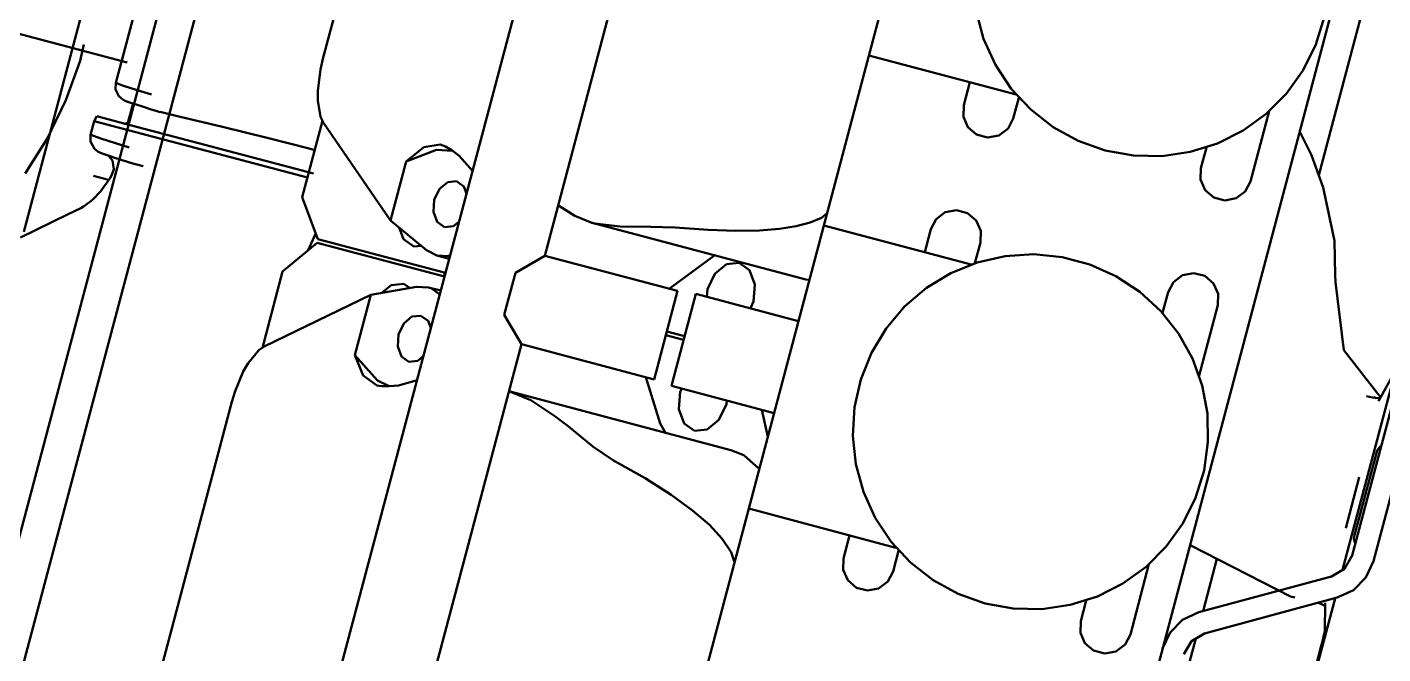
# Model space of a CAD drawing. Header units: centimetres. Extents: x 139057 to 200038, y 34824 to 80516.
# Drawn here: x 170240.78 to 170277.78, y 61381.28 to 61398.39 of the extents above; entities that cross this region are included whole.
import ezdxf

# ---------------------------------------------------------------- set-up
doc = ezdxf.new("R2010")
doc.units = ezdxf.units.CM
doc.header["$LTSCALE"] = 100
doc.layers.get('0').update_dxf_attribs({"lineweight": 0})
doc.layers.add('440_ALTRI_ELEMENTI_001-AM_0', color=31, linetype='Continuous', lineweight=50)

# ---------------------------------------------------------------- blocks, each defined once
blk = doc.blocks.new('A$C12667F03')
for p, q in [((-296.485, -861.39), (-409.265, -1286.691)), ((-341.081, -1033.465), (-383.69, -1194.146)), ((-340.035, -1062.291), (-348.442, -1093.995)), ((-330.04, -1062.251), (-339.96, -1099.658)), ((-318.23, -1064.142), (-328.457, -1102.709)), ((-345.633, -1064.94), (-347.558, -1072.197)), ((-353.061, -1066.875), (-355.727, -1076.928)), ((-338.86, -1067.62), (-341.501, -1077.576)), ((-352.305, -1069.434), (-353.213, -1072.857)), ((-318.747, -1069.228), (-320.377, -1075.378)), ((-329.728, -1070.899), (-329.524, -1071.653)), ((-320.456, -1071.812), (-320.226, -1071.066)), ((-315.795, -1071.345), (-319.723, -1086.155)), ((-356.333, -1071.387), (-352.902, -1072.297)), ((-329.524, -1071.653), (-329.202, -1072.363)), ((-354.188, -1072.252), (-354.083, -1071.806)), ((-332.655, -1072.11), (-328.636, -1073.176)), ((-320.803, -1072.511), (-320.456, -1071.812)), ((-315.764, -1071.811), (-319.464, -1085.766)), ((-315.184, -1071.965), (-318.884, -1085.92)), ((-354.572, -1073.332), (-354.188, -1072.252)), ((-347.626, -1072.492), (-347.558, -1072.197)), ((-329.202, -1072.363), (-328.77, -1073.014)), ((-347.698, -1073.069), (-347.626, -1072.492)), ((-329.9, -1072.841), (-330.066, -1073.469)), ((-321.258, -1073.145), (-320.803, -1072.511)), ((-353.213, -1072.857), (-353.219, -1073.034)), ((-353.219, -1073.034), (-353.131, -1073.22)), ((-353.211, -1072.859), (-353.213, -1072.857)), ((-353.025, -1072.93), (-353.211, -1072.859)), ((-353.131, -1073.22), (-353.018, -1073.313)), ((-352.66, -1073.046), (-353.025, -1072.93)), ((-352.241, -1073.175), (-352.66, -1073.046)), ((-347.699, -1073.337), (-347.698, -1073.069)), ((-328.77, -1073.014), (-328.239, -1073.586)), ((-321.808, -1073.699), (-321.258, -1073.145)), ((-354.964, -1074.138), (-354.572, -1073.332)), ((-353.018, -1073.313), (-352.952, -1073.345)), ((-352.952, -1073.345), (-352.89, -1073.369)), ((-352.89, -1073.369), (-352.873, -1073.375)), ((-352.873, -1073.375), (-352.813, -1073.397)), ((-352.742, -1073.421), (-352.871, -1073.909)), ((-352.813, -1073.397), (-352.714, -1073.431)), ((-352.714, -1073.431), (-352.433, -1073.522)), ((-352.433, -1073.522), (-352.246, -1073.579)), ((-352.246, -1073.579), (-352.081, -1073.631)), ((-347.622, -1073.784), (-347.699, -1073.337)), ((-330.066, -1073.469), (-330.077, -1073.78)), ((-328.563, -1073.26), (-328.713, -1073.828)), ((-328.239, -1073.586), (-327.624, -1074.066)), ((-353.8, -1073.9), (-353.899, -1074.273)), ((-353.733, -1073.763), (-353.8, -1073.9)), ((-353.8, -1073.9), (-347.98, -1075.444)), ((-353.733, -1073.763), (-353.09, -1073.934)), ((-353.09, -1073.934), (-347.817, -1075.332)), ((-352.927, -1073.966), (-352.892, -1073.945)), ((-352.892, -1073.945), (-352.871, -1073.909)), ((-352.081, -1073.631), (-352.038, -1073.643)), ((-352.038, -1073.643), (-352.035, -1073.644)), ((-352.001, -1073.652), (-352.035, -1073.644)), ((-352.005, -1073.651), (-351.492, -1073.77)), ((-351.492, -1073.77), (-350.301, -1074.053)), ((-347.568, -1073.892), (-348.121, -1075.975)), ((-347.543, -1073.943), (-347.622, -1073.784)), ((-347.543, -1073.943), (-345.714, -1076.612)), ((-330.077, -1073.78), (-329.952, -1074.066)), ((-328.858, -1074.104), (-328.713, -1073.828)), ((-322.44, -1074.157), (-321.808, -1073.699)), ((-321.729, -1073.63), (-322.237, -1075.545)), ((-355.073, -1074.363), (-354.964, -1074.138)), ((-353.899, -1074.273), (-353.904, -1074.457)), ((-353.892, -1074.279), (-353.899, -1074.273)), ((-353.621, -1074.377), (-353.892, -1074.279)), ((-352.969, -1073.966), (-352.927, -1073.966)), ((-350.301, -1074.053), (-349.046, -1074.363)), ((-329.952, -1074.066), (-329.716, -1074.268)), ((-329.716, -1074.268), (-329.414, -1074.348)), ((-329.414, -1074.348), (-329.108, -1074.29)), ((-329.108, -1074.29), (-328.858, -1074.104)), ((-327.624, -1074.066), (-326.939, -1074.44)), ((-323.138, -1074.507), (-322.44, -1074.157)), ((-320.896, -1074.194), (-320.574, -1074.834)), ((-355.684, -1075.332), (-355.073, -1074.363)), ((-353.904, -1074.457), (-353.798, -1074.656)), ((-353.798, -1074.656), (-353.689, -1074.737)), ((-352.843, -1074.619), (-353.621, -1074.377)), ((-349.046, -1074.363), (-347.933, -1074.648)), ((-347.933, -1074.648), (-347.78, -1074.689)), ((-345.288, -1075.004), (-344.805, -1074.61)), ((-345.288, -1075.004), (-344.462, -1074.687)), ((-344.805, -1074.61), (-344.357, -1074.542)), ((-344.462, -1074.687), (-344.022, -1074.71)), ((-344.354, -1074.543), (-344.357, -1074.542)), ((-344.354, -1074.543), (-344.214, -1074.597)), ((-344.214, -1074.597), (-344.04, -1074.697)), ((-344.04, -1074.697), (-343.836, -1074.846)), ((-326.939, -1074.44), (-326.203, -1074.701)), ((-326.203, -1074.701), (-325.435, -1074.839)), ((-323.882, -1074.741), (-323.138, -1074.507)), ((-323.44, -1074.618), (-323.59, -1075.187)), ((-353.689, -1074.737), (-353.626, -1074.766)), ((-353.626, -1074.766), (-353.561, -1074.792)), ((-353.561, -1074.792), (-353.499, -1074.813)), ((-353.499, -1074.813), (-353.37, -1074.857)), ((-353.422, -1074.84), (-353.414, -1074.845)), ((-353.414, -1074.845), (-353.302, -1074.98)), ((-353.37, -1074.857), (-353.235, -1074.902)), ((-353.302, -1074.98), (-353.263, -1075.212)), ((-353.235, -1074.902), (-353.066, -1074.956)), ((-353.066, -1074.956), (-352.862, -1075.019)), ((-352.862, -1075.019), (-352.683, -1075.074)), ((-352.683, -1075.074), (-352.64, -1075.087)), ((-345.288, -1075.004), (-345.714, -1076.612)), ((-343.836, -1074.846), (-343.472, -1075.254)), ((-325.435, -1074.839), (-324.654, -1074.853)), ((-324.654, -1074.853), (-323.882, -1074.741)), ((-320.576, -1074.83), (-320.574, -1074.834)), ((-320.255, -1075.715), (-320.576, -1074.83)), ((-353.82, -1075.395), (-353.407, -1075.505)), ((-353.317, -1075.366), (-353.379, -1075.466)), ((-353.263, -1075.212), (-353.317, -1075.366)), ((-352.64, -1075.087), (-352.466, -1075.133)), ((-323.59, -1075.187), (-323.601, -1075.498)), ((-353.379, -1075.466), (-353.63, -1075.818)), ((-344.52, -1076.051), (-344.377, -1075.753)), ((-344.377, -1075.753), (-344.153, -1075.566)), ((-344.153, -1075.566), (-343.909, -1075.54)), ((-343.909, -1075.54), (-343.709, -1075.683)), ((-343.709, -1075.683), (-343.637, -1075.876)), ((-323.601, -1075.498), (-323.476, -1075.783)), ((-323.476, -1075.783), (-323.239, -1075.986)), ((-322.382, -1075.821), (-322.237, -1075.545)), ((-319.947, -1077.17), (-320.255, -1075.715)), ((-353.893, -1076.084), (-354.094, -1076.23)), ((-353.808, -1076.009), (-353.893, -1076.084)), ((-353.664, -1075.86), (-353.808, -1076.009)), ((-353.63, -1075.819), (-353.664, -1075.86)), ((-348.121, -1075.975), (-347.694, -1077.123)), ((-344.543, -1076.381), (-344.52, -1076.051)), ((-323.239, -1075.986), (-322.938, -1076.066)), ((-322.938, -1076.066), (-322.632, -1076.007)), ((-322.632, -1076.007), (-322.382, -1075.821)), ((-354.514, -1076.445), (-355.816, -1077.082)), ((-354.166, -1076.274), (-354.514, -1076.445)), ((-354.165, -1076.274), (-354.166, -1076.274)), ((-354.094, -1076.23), (-354.165, -1076.274)), ((-344.442, -1076.654), (-344.543, -1076.381)), ((-341.136, -1076.202), (-341.102, -1076.225)), ((-341.102, -1076.225), (-340.686, -1076.485)), ((-340.686, -1076.485), (-340.214, -1076.675)), ((-333.951, -1076.537), (-334.257, -1076.672)), ((-333.797, -1076.417), (-333.951, -1076.537)), ((-330.569, -1076.391), (-330.819, -1076.577)), ((-330.263, -1076.332), (-330.569, -1076.391)), ((-329.961, -1076.412), (-330.263, -1076.332)), ((-329.725, -1076.614), (-329.961, -1076.412)), ((-345.714, -1076.612), (-344.735, -1077.42)), ((-345.362, -1077.122), (-345.479, -1076.807)), ((-344.242, -1076.797), (-344.442, -1076.654)), ((-343.998, -1076.772), (-344.242, -1076.797)), ((-343.84, -1076.64), (-343.998, -1076.772)), ((-340.147, -1076.692), (-340.214, -1076.675)), ((-340.211, -1076.676), (-334.378, -1078.223)), ((-339.441, -1076.782), (-340.147, -1076.692)), ((-338.611, -1076.784), (-339.441, -1076.782)), ((-337.942, -1076.801), (-338.611, -1076.784)), ((-337.046, -1076.87), (-337.942, -1076.801)), ((-336.286, -1076.895), (-337.046, -1076.87)), ((-335.642, -1076.885), (-336.286, -1076.895)), ((-335.097, -1076.843), (-335.642, -1076.885)), ((-334.638, -1076.772), (-335.097, -1076.843)), ((-334.257, -1076.672), (-334.638, -1076.772)), ((-333.885, -1076.75), (-329.866, -1077.816)), ((-330.964, -1076.852), (-331.13, -1077.481)), ((-330.819, -1076.577), (-330.964, -1076.852)), ((-329.6, -1076.9), (-329.725, -1076.614)), ((-329.61, -1077.211), (-329.6, -1076.9)), ((-347.72, -1077.22), (-348.659, -1078.005)), ((-347.755, -1076.959), (-347.96, -1077.421)), ((-347.772, -1076.999), (-347.736, -1077.008)), ((-347.72, -1077.22), (-344.238, -1078.143)), ((-347.694, -1077.123), (-344.213, -1078.046)), ((-345.077, -1077.326), (-345.362, -1077.122)), ((-329.61, -1077.211), (-329.761, -1077.78)), ((-319.924, -1078.103), (-319.947, -1077.17)), ((-344.875, -1077.305), (-345.077, -1077.326)), ((-344.735, -1077.42), (-344.447, -1077.57)), ((-344.13, -1077.584), (-344.447, -1077.57)), ((-344.447, -1077.57), (-344.11, -1077.66)), ((-344.085, -1077.564), (-344.13, -1077.584)), ((-341.501, -1077.576), (-342.304, -1078.042)), ((-341.501, -1077.576), (-337.876, -1078.537)), ((-336.864, -1077.564), (-338.104, -1078.476)), ((-328.935, -1077.585), (-329.696, -1077.759)), ((-328.155, -1077.536), (-328.935, -1077.585)), ((-327.379, -1077.612), (-328.155, -1077.536)), ((-326.624, -1077.812), (-327.379, -1077.612)), ((-348.659, -1078.005), (-349.212, -1080.089)), ((-336.862, -1078.069), (-336.544, -1077.803)), ((-336.544, -1077.803), (-336.196, -1077.767)), ((-336.196, -1077.767), (-335.912, -1077.97)), ((-335.912, -1077.97), (-335.767, -1078.359)), ((-329.696, -1077.759), (-330.419, -1078.052)), ((-325.912, -1078.131), (-326.624, -1077.812)), ((-345.952, -1078.592), (-345.694, -1078.377)), ((-345.694, -1078.377), (-345.347, -1078.34)), ((-345.347, -1078.34), (-345.181, -1078.459)), ((-344.227, -1078.043), (-344.252, -1078.139)), ((-342.304, -1078.042), (-342.608, -1079.189)), ((-337.065, -1078.493), (-336.862, -1078.069)), ((-335.767, -1078.359), (-335.801, -1078.828)), ((-334.279, -1078.237), (-334.379, -1078.223)), ((-330.419, -1078.052), (-331.086, -1078.457)), ((-325.26, -1078.559), (-325.912, -1078.131)), ((-324.342, -1078.294), (-324.487, -1078.57)), ((-324.092, -1078.108), (-324.342, -1078.294)), ((-323.787, -1078.049), (-324.092, -1078.108)), ((-323.485, -1078.129), (-323.787, -1078.049)), ((-323.249, -1078.332), (-323.485, -1078.129)), ((-323.124, -1078.617), (-323.249, -1078.332)), ((-319.924, -1078.103), (-319.92, -1078.299)), ((-319.919, -1078.297), (-319.92, -1078.299)), ((-319.694, -1080.157), (-319.919, -1078.297)), ((-346.253, -1078.644), (-349.164, -1080.057)), ((-346.253, -1078.644), (-346.691, -1080.295)), ((-345.002, -1078.428), (-346.253, -1078.644)), ((-344.678, -1078.44), (-345.002, -1078.428)), ((-344.678, -1078.44), (-344.341, -1078.53)), ((-344.678, -1078.44), (-344.606, -1078.463)), ((-344.606, -1078.463), (-344.369, -1078.636)), ((-337.876, -1078.537), (-338.517, -1080.953)), ((-337.38, -1078.617), (-338.047, -1081.13)), ((-337.38, -1078.617), (-334.577, -1079.36)), ((-337.08, -1078.696), (-337.065, -1078.493)), ((-331.086, -1078.457), (-331.679, -1078.965)), ((-324.685, -1079.087), (-325.26, -1078.559)), ((-324.487, -1078.57), (-324.638, -1079.138)), ((-323.134, -1078.929), (-323.124, -1078.617)), ((-335.801, -1078.828), (-335.889, -1079.012)), ((-331.679, -1078.965), (-332.183, -1079.56)), ((-324.202, -1079.7), (-324.685, -1079.087)), ((-323.134, -1078.929), (-323.642, -1080.844)), ((-345.494, -1079.724), (-345.351, -1079.426)), ((-345.351, -1079.426), (-345.127, -1079.239)), ((-345.127, -1079.239), (-344.883, -1079.213)), ((-344.883, -1079.213), (-344.683, -1079.356)), ((-344.683, -1079.356), (-344.611, -1079.549)), ((-342.608, -1079.189), (-342.142, -1079.992)), ((-345.517, -1080.054), (-345.494, -1079.724)), ((-338.197, -1079.745), (-337.713, -1079.873)), ((-338.171, -1079.648), (-337.688, -1079.777)), ((-332.183, -1079.56), (-332.585, -1080.229)), ((-323.823, -1080.383), (-324.202, -1079.7)), ((-349.6, -1080.506), (-349.311, -1080.156)), ((-349.311, -1080.156), (-349.164, -1080.057)), ((-345.416, -1080.327), (-345.517, -1080.054)), ((-342.141, -1079.992), (-344.781, -1089.948)), ((-342.142, -1079.992), (-338.517, -1080.953)), ((-332.585, -1080.229), (-332.875, -1080.954)), ((-318.851, -1081.232), (-319.694, -1080.157)), ((-349.732, -1080.739), (-349.6, -1080.506)), ((-346.069, -1080.987), (-346.691, -1080.295)), ((-346.456, -1080.847), (-346.691, -1080.295)), ((-345.216, -1080.47), (-345.416, -1080.327)), ((-344.972, -1080.445), (-345.216, -1080.47)), ((-344.814, -1080.313), (-344.972, -1080.445)), ((-323.56, -1081.118), (-323.823, -1080.383)), ((-349.955, -1081.276), (-349.732, -1080.739)), ((-346.1, -1081.115), (-346.456, -1080.847)), ((-345.748, -1081.141), (-346.069, -1080.987)), ((-344.989, -1080.974), (-345.499, -1081.118)), ((-338.742, -1080.894), (-338.355, -1082.159)), ((-332.875, -1080.954), (-333.044, -1081.716)), ((-318.362, -1080.854), (-318.697, -1081.463)), ((-350.042, -1081.566), (-349.955, -1081.276)), ((-346.1, -1081.115), (-346.097, -1081.116)), ((-345.949, -1081.139), (-346.097, -1081.116)), ((-345.75, -1081.141), (-345.949, -1081.139)), ((-345.499, -1081.118), (-345.75, -1081.141)), ((-342.444, -1081.288), (-342.483, -1081.281)), ((-342.444, -1081.288), (-336.427, -1082.884)), ((-342.441, -1081.289), (-341.883, -1081.522)), ((-338.047, -1081.13), (-335.243, -1081.873)), ((-337.843, -1081.766), (-337.809, -1081.296)), ((-337.809, -1081.296), (-337.765, -1081.204)), ((-323.416, -1081.885), (-323.56, -1081.118)), ((-318.851, -1081.232), (-318.76, -1081.348)), ((-318.76, -1081.348), (-318.707, -1081.415)), ((-350.042, -1081.566), (-351.966, -1088.823)), ((-341.883, -1081.522), (-341.224, -1081.954)), ((-336.545, -1081.632), (-336.748, -1082.056)), ((-336.537, -1081.53), (-336.545, -1081.632)), ((-333.044, -1081.716), (-333.09, -1082.495)), ((-319.076, -1081.407), (-319.075, -1081.407)), ((-318.91, -1081.451), (-319.075, -1081.407)), ((-318.772, -1081.466), (-318.91, -1081.451)), ((-318.807, -1081.462), (-318.872, -1081.436)), ((-318.697, -1081.463), (-318.773, -1081.466)), ((-318.772, -1081.466), (-318.773, -1081.466)), ((-318.742, -1081.545), (-318.743, -1081.548)), ((-318.697, -1081.463), (-318.742, -1081.545)), ((-341.224, -1081.954), (-340.868, -1082.231)), ((-337.698, -1082.154), (-337.843, -1081.766)), ((-336.748, -1082.056), (-337.066, -1082.322)), ((-335.577, -1081.785), (-335.416, -1082.522)), ((-323.399, -1082.666), (-323.416, -1081.885)), ((-340.868, -1082.231), (-340.188, -1082.784)), ((-338.355, -1082.159), (-338.204, -1082.412)), ((-337.414, -1082.358), (-337.698, -1082.154)), ((-337.066, -1082.322), (-337.414, -1082.358)), ((-340.188, -1082.784), (-339.63, -1083.164)), ((-333.09, -1082.495), (-333.009, -1083.272)), ((-323.507, -1083.438), (-323.399, -1082.666)), ((-318.701, -1082.79), (-318.773, -1082.875)), ((-318.67, -1082.773), (-318.701, -1082.79)), ((-339.63, -1083.164), (-338.761, -1083.654)), ((-336.427, -1082.884), (-336.07, -1083.024)), ((-336.07, -1083.024), (-335.647, -1083.396)), ((-318.793, -1082.927), (-319.408, -1085.243)), ((-318.773, -1082.875), (-318.793, -1082.927)), ((-333.009, -1083.272), (-332.805, -1084.025)), ((-323.737, -1084.184), (-323.507, -1083.438)), ((-338.761, -1083.654), (-338.049, -1084.106)), ((-319.27, -1083.624), (-319.638, -1085.012)), ((-338.049, -1084.106), (-337.47, -1084.529)), ((-332.805, -1084.025), (-332.483, -1084.736)), ((-324.084, -1084.884), (-323.737, -1084.184)), ((-337.47, -1084.529), (-337.009, -1084.926)), ((-335.936, -1084.483), (-331.917, -1085.549)), ((-337.009, -1084.926), (-336.659, -1085.305)), ((-332.483, -1084.736), (-332.051, -1085.386)), ((-324.539, -1085.518), (-324.084, -1084.884)), ((-336.659, -1085.305), (-336.417, -1085.672)), ((-333.181, -1085.213), (-333.347, -1085.842)), ((-332.051, -1085.386), (-331.52, -1085.958)), ((-319.416, -1085.298), (-319.408, -1085.243)), ((-319.395, -1085.407), (-319.416, -1085.298)), ((-319.377, -1085.438), (-319.395, -1085.407)), ((-336.417, -1085.672), (-336.324, -1085.947)), ((-331.843, -1085.632), (-331.994, -1086.201)), ((-325.089, -1086.071), (-324.539, -1085.518)), ((-323.888, -1085.477), (-321.149, -1086.882)), ((-319.67, -1086.125), (-319.464, -1085.766)), ((-333.347, -1085.842), (-333.358, -1086.153)), ((-333.358, -1086.153), (-333.233, -1086.438)), ((-331.52, -1085.958), (-330.905, -1086.438)), ((-325.721, -1086.529), (-325.089, -1086.071)), ((-325.01, -1086.003), (-325.518, -1087.918)), ((-323.155, -1085.853), (-323.534, -1087.282)), ((-320.028, -1086.333), (-319.67, -1086.125)), ((-319.089, -1086.361), (-318.884, -1085.92)), ((-333.233, -1086.438), (-332.996, -1086.641)), ((-332.389, -1086.662), (-332.139, -1086.476)), ((-332.139, -1086.476), (-331.994, -1086.201)), ((-330.905, -1086.438), (-330.22, -1086.813)), ((-326.418, -1086.88), (-325.721, -1086.529)), ((-320.028, -1086.333), (-323.651, -1087.314)), ((-319.431, -1086.705), (-319.089, -1086.361)), ((-332.996, -1086.641), (-332.695, -1086.721)), ((-332.695, -1086.721), (-332.389, -1086.662)), ((-330.22, -1086.813), (-329.484, -1087.073)), ((-319.92, -1086.9), (-329.524, -1123.118)), ((-327.163, -1087.114), (-326.418, -1086.88)), ((-319.872, -1086.913), (-323.494, -1087.893)), ((-321.03, -1086.908), (-321.149, -1086.882)), ((-319.872, -1086.913), (-319.431, -1086.705)), ((-329.484, -1087.073), (-328.716, -1087.212)), ((-328.716, -1087.212), (-327.935, -1087.226)), ((-327.935, -1087.226), (-327.163, -1087.114)), ((-326.72, -1086.991), (-326.871, -1087.559)), ((-320.4, -1087.047), (-320.263, -1087.108)), ((-320.264, -1087.108), (-320.263, -1087.108)), ((-320.264, -1087.108), (-320.203, -1087.146)), ((-320.201, -1087.054), (-320.214, -1087.837)), ((-320.201, -1087.053), (-320.201, -1087.054)), ((-326.871, -1087.559), (-326.882, -1087.87)), ((-324.091, -1087.52), (-324.434, -1087.865)), ((-323.651, -1087.314), (-324.091, -1087.52)), ((-326.882, -1087.87), (-326.757, -1088.156)), ((-325.663, -1088.193), (-325.518, -1087.918)), ((-324.434, -1087.865), (-324.638, -1088.306)), ((-323.494, -1087.893), (-323.852, -1088.101)), ((-320.234, -1087.937), (-320.267, -1088.073)), ((-320.214, -1087.837), (-320.234, -1087.937)), ((-320.213, -1087.833), (-320.214, -1087.837)), ((-326.757, -1088.156), (-326.52, -1088.358)), ((-326.52, -1088.358), (-326.219, -1088.438)), ((-326.219, -1088.438), (-325.913, -1088.38)), ((-325.913, -1088.38), (-325.663, -1088.193)), ((-323.733, -1088.032), (-324.786, -1092.003)), ((-323.852, -1088.101), (-324.058, -1088.46)), ((-320.318, -1088.27), (-322.647, -1097.051)), ((-320.267, -1088.073), (-320.318, -1088.27))]:
    blk.add_line(p, q)

msp = doc.modelspace()

# ---------------------------------------------------------------- block references
at = {"layer": '440_ALTRI_ELEMENTI_001-AM_0'}
msp.add_blockref('A$C12667F03', (170596.41, 62469.725, 0), dxfattribs=at)

doc.saveas('drawing.dxf')
